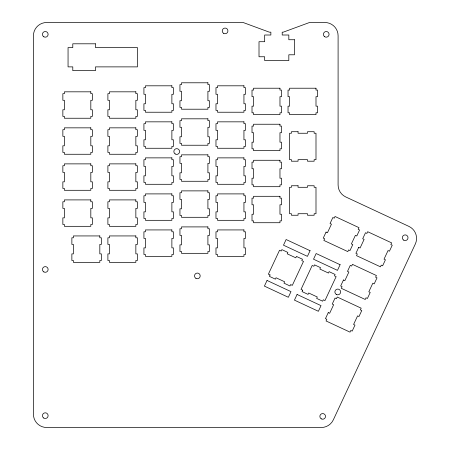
<?xml version="1.0" encoding="UTF-8"?>
<svg xmlns="http://www.w3.org/2000/svg" width="450" height="450" viewBox="0 0 450 450"><rect width="100%" height="100%" fill="white"/><g stroke="black" fill="none" stroke-linecap="round" stroke-linejoin="round"><path stroke-width="0.67" d="M294.491 39.735L294.491 54.788L288.827 54.788L288.827 60.542L264.673 60.542L264.673 56.756L259.009 56.762L259.009 41.709L264.673 41.709L264.673 35.01L270.861 35.01L270.861 32.169L269.37 32.169L243.124 22.5L46.671 22.5A13.241 13.241 0 0 0 33.429 35.741L33.429 414.259A13.241 13.241 0 0 0 46.671 427.5L321.328 427.5A13.241 13.241 0 0 0 333.326 419.856L415.333 243.996A13.241 13.241 0 0 0 408.926 226.401L345.741 196.942A13.241 13.241 0 0 1 338.096 184.939L338.096 35.741A13.241 13.241 0 0 0 324.855 22.5L309.51 22.5L283.258 32.169L282.206 32.169L282.206 35.01L288.827 35.01L288.827 39.735L294.491 39.735M267.041 280.457L264.403 286.116L288.343 297.281L290.987 291.623L267.041 280.457M270.051 274.967L269.404 276.362L275.406 279.163L276.053 277.768L284.636 281.773L283.989 283.162L289.986 285.958L290.638 284.569L292.32 285.356L303.486 261.405L301.804 260.623L302.456 259.234L296.454 256.433L295.808 257.822L287.224 253.822L287.871 252.428L281.869 249.632L281.222 251.027L279.54 250.239L268.369 274.185L270.051 274.967M310.067 250.695L307.429 256.354L283.483 245.188L286.127 239.529L310.067 250.695M326.053 232.104L323.257 238.106L324.647 238.753L323.859 240.435L347.811 251.601L348.593 249.919L349.982 250.571L352.783 244.569L351.394 243.922L355.393 235.339L356.788 235.986L359.584 229.984L358.189 229.337L358.976 227.655L335.031 216.484L334.249 218.166L332.854 217.519L330.053 223.521L331.447 224.167L327.442 232.751L326.053 232.104M297.079 294.469L294.441 300.127L318.386 311.293L321.024 305.634L297.079 294.469M302.704 290.199L302.057 291.589L308.053 294.39L308.706 292.995L317.289 297L316.642 298.395L322.639 301.191L323.291 299.796L324.968 300.583L336.139 276.637L334.457 275.85L335.104 274.461L329.108 271.659L328.461 273.054L319.871 269.049L320.524 267.66L314.522 264.859L313.875 266.254L312.193 265.466L301.022 289.412L302.704 290.199M340.11 264.707L337.472 270.366L313.521 259.2L316.164 253.541L340.11 264.707M328.252 312.637L325.457 318.634L326.846 319.286L326.059 320.968L350.01 332.134L350.792 330.452L352.187 331.104L354.983 325.103L353.593 324.456L357.593 315.872L358.988 316.519L361.783 310.517L360.388 309.87L361.176 308.188L337.23 297.017L336.448 298.699L335.053 298.052L332.252 304.054L333.647 304.701L329.642 313.284L328.252 312.637M343.479 279.979L340.684 285.981L342.079 286.627L341.291 288.309L365.237 299.481L366.019 297.799L367.414 298.446L370.215 292.444L368.82 291.797L372.819 283.213L374.214 283.86L377.01 277.858L375.615 277.211L376.408 275.529L352.457 264.364L351.675 266.046L350.28 265.393L347.479 271.395L348.874 272.042L344.874 280.626L343.479 279.979M358.701 247.326L355.905 253.328L357.3 253.974L356.512 255.656L380.458 266.827L381.246 265.146L382.635 265.793L385.436 259.791L384.041 259.144L388.046 250.56L389.441 251.207L392.237 245.211L390.842 244.558L391.629 242.876L367.684 231.711L366.896 233.393L365.507 232.74L362.706 238.742L364.101 239.389L360.096 247.978L358.701 247.326M95.479 43.802L72.788 43.802L72.788 47.582L68.057 47.582L68.057 66.881L72.788 66.881L72.788 70.661L95.479 70.661L95.479 66.881L137.453 66.881L137.453 47.582L95.479 47.582L95.479 43.802M207.911 82.789L181.485 82.789L181.485 84.645L179.949 84.645L179.949 91.266L181.485 91.266L181.485 100.738L179.949 100.738L179.949 107.359L181.485 107.359L181.485 109.209L207.911 109.209L207.911 107.359L209.447 107.359L209.447 100.738L207.911 100.738L207.911 91.266L209.447 91.266L209.447 84.645L207.911 84.645L207.911 82.789M171.877 85.809L145.457 85.809L145.457 87.666L143.921 87.666L143.921 94.286L145.457 94.286L145.457 103.759L143.921 103.759L143.921 110.379L145.457 110.379L145.457 112.23L171.877 112.23L171.877 110.379L173.419 110.379L173.419 103.759L171.877 103.759L171.877 94.286L173.419 94.286L173.419 87.666L171.877 87.666L171.877 85.809M243.939 85.809L217.519 85.809L217.519 87.666L215.977 87.666L215.977 94.286L217.519 94.286L217.519 103.759L215.977 103.759L215.977 110.379L217.519 110.379L217.519 112.23L243.939 112.23L243.939 110.379L245.475 110.379L245.475 103.759L243.939 103.759L243.939 94.286L245.475 94.286L245.475 87.666L243.939 87.666L243.939 85.809M279.968 88.217L253.547 88.217L253.547 90.073L252.011 90.073L252.011 96.694L253.547 96.694L253.547 106.166L252.011 106.166L252.011 112.787L253.547 112.787L253.547 114.638L279.968 114.638L279.968 112.787L281.503 112.787L281.503 106.166L279.968 106.166L279.968 96.694L281.503 96.694L281.503 90.073L279.968 90.073L279.968 88.217M315.996 88.217L289.575 88.217L289.575 90.073L288.039 90.073L288.039 96.694L289.575 96.694L289.575 106.166L288.039 106.166L288.039 112.787L289.575 112.787L289.575 114.638L315.996 114.638L315.996 112.787L317.531 112.787L317.531 106.166L315.996 106.166L315.996 96.694L317.531 96.694L317.531 90.073L315.996 90.073L315.996 88.217M90.816 91.823L64.395 91.823L64.395 93.673L62.854 93.673L62.854 100.294L64.395 100.294L64.395 109.766L62.854 109.766L62.854 116.387L64.395 116.387L64.395 118.243L90.816 118.243L90.816 116.387L92.351 116.387L92.351 109.766L90.816 109.766L90.816 100.294L92.351 100.294L92.351 93.673L90.816 93.673L90.816 91.823M135.849 91.823L109.429 91.823L109.429 93.673L107.893 93.673L107.893 100.294L109.429 100.294L109.429 109.766L107.893 109.766L107.893 116.387L109.429 116.387L109.429 118.243L135.849 118.243L135.849 116.387L137.385 116.387L137.385 109.766L135.849 109.766L135.849 100.294L137.385 100.294L137.385 93.673L135.849 93.673L135.849 91.823M207.911 118.817L181.485 118.817L181.485 120.673L179.949 120.673L179.949 127.294L181.485 127.294L181.485 136.766L179.949 136.766L179.949 143.387L181.485 143.387L181.485 145.237L207.911 145.237L207.911 143.387L209.447 143.387L209.447 136.766L207.911 136.766L207.911 127.294L209.447 127.294L209.447 120.673L207.911 120.673L207.911 118.817M171.877 121.837L145.457 121.837L145.457 123.694L143.921 123.694L143.921 130.314L145.457 130.314L145.457 139.787L143.921 139.787L143.921 146.407L145.457 146.407L145.457 148.264L171.877 148.264L171.877 146.407L173.419 146.407L173.419 139.787L171.877 139.787L171.877 130.314L173.419 130.314L173.419 123.694L171.877 123.694L171.877 121.837M243.939 121.837L217.519 121.837L217.519 123.694L215.977 123.694L215.977 130.314L217.519 130.314L217.519 139.787L215.977 139.787L215.977 146.407L217.519 146.407L217.519 148.264L243.939 148.264L243.939 146.407L245.475 146.407L245.475 139.787L243.939 139.787L243.939 130.314L245.475 130.314L245.475 123.694L243.939 123.694L243.939 121.837M279.968 124.239L253.547 124.239L253.547 126.096L252.011 126.096L252.011 132.716L253.547 132.716L253.547 142.189L252.011 142.189L252.011 148.809L253.547 148.809L253.547 150.666L279.968 150.666L279.968 148.809L281.503 148.809L281.503 142.189L279.968 142.189L279.968 132.716L281.503 132.716L281.503 126.096L279.968 126.096L279.968 124.239M90.816 127.845L64.395 127.845L64.395 129.701L62.854 129.701L62.854 136.316L64.395 136.316L64.395 145.794L62.854 145.794L62.854 152.409L64.395 152.409L64.395 154.266L90.816 154.266L90.816 152.409L92.351 152.409L92.351 145.794L90.816 145.794L90.816 136.316L92.351 136.316L92.351 129.701L90.816 129.701L90.816 127.845M135.849 127.845L109.429 127.845L109.429 129.701L107.893 129.701L107.893 136.316L109.429 136.316L109.429 145.794L107.893 145.794L107.893 152.409L109.429 152.409L109.429 154.266L135.849 154.266L135.849 152.409L137.385 152.409L137.385 145.794L135.849 145.794L135.849 136.316L137.385 136.316L137.385 129.701L135.849 129.701L135.849 127.845M298.052 131.709L291.431 131.709L291.431 133.251L289.575 133.251L289.575 159.671L291.431 159.671L291.431 161.207L298.052 161.207L298.052 159.671L307.524 159.671L307.524 161.207L314.145 161.207L314.145 159.671L315.996 159.671L315.996 133.251L314.145 133.251L314.145 131.709L307.524 131.709L307.524 133.251L298.052 133.251L298.052 131.709M207.911 154.845L181.485 154.845L181.485 156.701L179.949 156.701L179.949 163.322L181.485 163.322L181.485 172.794L179.949 172.794L179.949 179.415L181.485 179.415L181.485 181.271L207.911 181.271L207.911 179.415L209.447 179.415L209.447 172.794L207.911 172.794L207.911 163.322L209.447 163.322L209.447 156.701L207.911 156.701L207.911 154.845M171.877 157.871L145.457 157.871L145.457 159.722L143.921 159.722L143.921 166.343L145.457 166.343L145.457 175.815L143.921 175.815L143.921 182.436L145.457 182.436L145.457 184.292L171.877 184.292L171.877 182.436L173.419 182.436L173.419 175.815L171.877 175.815L171.877 166.343L173.419 166.343L173.419 159.722L171.877 159.722L171.877 157.871M243.939 157.871L217.519 157.871L217.519 159.722L215.977 159.722L215.977 166.343L217.519 166.343L217.519 175.815L215.977 175.815L215.977 182.436L217.519 182.436L217.519 184.292L243.939 184.292L243.939 182.436L245.475 182.436L245.475 175.815L243.939 175.815L243.939 166.343L245.475 166.343L245.475 159.722L243.939 159.722L243.939 157.871M279.968 160.273L253.547 160.273L253.547 162.124L252.011 162.124L252.011 168.744L253.547 168.744L253.547 178.217L252.011 178.217L252.011 184.838L253.547 184.838L253.547 186.694L279.968 186.694L279.968 184.838L281.503 184.838L281.503 178.217L279.968 178.217L279.968 168.744L281.503 168.744L281.503 162.124L279.968 162.124L279.968 160.273M90.816 163.873L64.395 163.873L64.395 165.729L62.854 165.729L62.854 172.35L64.395 172.35L64.395 181.822L62.854 181.822L62.854 188.443L64.395 188.443L64.395 190.294L90.816 190.294L90.816 188.443L92.351 188.443L92.351 181.822L90.816 181.822L90.816 172.35L92.351 172.35L92.351 165.729L90.816 165.729L90.816 163.873M135.849 163.873L109.429 163.873L109.429 165.729L107.893 165.729L107.893 172.35L109.429 172.35L109.429 181.822L107.893 181.822L107.893 188.443L109.429 188.443L109.429 190.294L135.849 190.294L135.849 188.443L137.385 188.443L137.385 181.822L135.849 181.822L135.849 172.35L137.385 172.35L137.385 165.729L135.849 165.729L135.849 163.873M298.052 185.754L291.431 185.754L291.431 187.296L289.575 187.296L289.575 213.716L291.431 213.716L291.431 215.252L298.052 215.252L298.052 213.716L307.524 213.716L307.524 215.252L314.145 215.252L314.145 213.716L315.996 213.716L315.996 187.296L314.145 187.296L314.145 185.754L307.524 185.754L307.524 187.296L298.052 187.296L298.052 185.754M207.911 190.879L181.485 190.879L181.485 192.729L179.949 192.729L179.949 199.35L181.485 199.35L181.485 208.822L179.949 208.822L179.949 215.443L181.485 215.443L181.485 217.299L207.911 217.299L207.911 215.443L209.447 215.443L209.447 208.822L207.911 208.822L207.911 199.35L209.447 199.35L209.447 192.729L207.911 192.729L207.911 190.879M171.877 193.899L145.457 193.899L145.457 195.75L143.921 195.75L143.921 202.371L145.457 202.371L145.457 211.843L143.921 211.843L143.921 218.464L145.457 218.464L145.457 220.32L171.877 220.32L171.877 218.464L173.419 218.464L173.419 211.843L171.877 211.843L171.877 202.371L173.419 202.371L173.419 195.75L171.877 195.75L171.877 193.899M243.939 193.899L217.519 193.899L217.519 195.75L215.977 195.75L215.977 202.371L217.519 202.371L217.519 211.843L215.977 211.843L215.977 218.464L217.519 218.464L217.519 220.32L243.939 220.32L243.939 218.464L245.475 218.464L245.475 211.843L243.939 211.843L243.939 202.371L245.475 202.371L245.475 195.75L243.939 195.75L243.939 193.899M279.968 196.301L253.547 196.301L253.547 198.152L252.011 198.152L252.011 204.773L253.547 204.773L253.547 214.245L252.011 214.245L252.011 220.866L253.547 220.866L253.547 222.722L279.968 222.722L279.968 220.866L281.503 220.866L281.503 214.245L279.968 214.245L279.968 204.773L281.503 204.773L281.503 198.152L279.968 198.152L279.968 196.301M90.816 199.901L64.395 199.901L64.395 201.757L62.854 201.757L62.854 208.378L64.395 208.378L64.395 217.851L62.854 217.851L62.854 224.471L64.395 224.471L64.395 226.322L90.816 226.322L90.816 224.471L92.351 224.471L92.351 217.851L90.816 217.851L90.816 208.378L92.351 208.378L92.351 201.757L90.816 201.757L90.816 199.901M135.849 199.901L109.429 199.901L109.429 201.757L107.893 201.757L107.893 208.378L109.429 208.378L109.429 217.851L107.893 217.851L107.893 224.471L109.429 224.471L109.429 226.322L135.849 226.322L135.849 224.471L137.385 224.471L137.385 217.851L135.849 217.851L135.849 208.378L137.385 208.378L137.385 201.757L135.849 201.757L135.849 199.901M207.911 226.907L181.485 226.907L181.485 228.757L179.949 228.757L179.949 235.378L181.485 235.378L181.485 244.851L179.949 244.851L179.949 251.471L181.485 251.471L181.485 253.328L207.911 253.328L207.911 251.471L209.447 251.471L209.447 244.851L207.911 244.851L207.911 235.378L209.447 235.378L209.447 228.757L207.911 228.757L207.911 226.907M171.877 229.928L145.457 229.928L145.457 231.784L143.921 231.784L143.921 238.399L145.457 238.399L145.457 247.877L143.921 247.877L143.921 254.492L145.457 254.492L145.457 256.348L171.877 256.348L171.877 254.492L173.419 254.492L173.419 247.877L171.877 247.877L171.877 238.399L173.419 238.399L173.419 231.784L171.877 231.784L171.877 229.928M243.939 229.928L217.519 229.928L217.519 231.784L215.977 231.784L215.977 238.399L217.519 238.399L217.519 247.877L215.977 247.877L215.977 254.492L217.519 254.492L217.519 256.348L243.939 256.348L243.939 254.492L245.475 254.492L245.475 247.877L243.939 247.877L243.939 238.399L245.475 238.399L245.475 231.784L243.939 231.784L243.939 229.928M99.821 235.935L73.401 235.935L73.401 237.786L71.865 237.786L71.865 244.406L73.401 244.406L73.401 253.879L71.865 253.879L71.865 260.499L73.401 260.499L73.401 262.356L99.821 262.356L99.821 260.499L101.357 260.499L101.357 253.879L99.821 253.879L99.821 244.406L101.357 244.406L101.357 237.786L99.821 237.786L99.821 235.935M135.849 235.935L109.429 235.935L109.429 237.786L107.893 237.786L107.893 244.406L109.429 244.406L109.429 253.879L107.893 253.879L107.893 260.499L109.429 260.499L109.429 262.356L135.849 262.356L135.849 260.499L137.385 260.499L137.385 253.879L135.849 253.879L135.849 244.406L137.385 244.406L137.385 237.786L135.849 237.786L135.849 235.935M336.319 294.446A2.88 2.88 0 0 0 340.639 291.949A2.88 2.88 0 0 0 336.319 289.457A2.88 2.88 0 0 0 336.319 294.446M175.129 153.928A2.88 2.88 0 0 0 179.606 151.723A2.88 2.88 0 0 0 175.455 148.95A2.88 2.88 0 0 0 175.129 153.928M223.509 33.266A2.835 2.835 0 0 0 227.914 31.095A2.835 2.835 0 0 0 223.83 28.361A2.835 2.835 0 0 0 223.509 33.266M324.658 36.703A2.835 2.835 0 0 0 329.068 34.532A2.835 2.835 0 0 0 324.979 31.804A2.835 2.835 0 0 0 324.658 36.703M403.605 240.086A2.835 2.835 0 0 0 408.015 237.915A2.835 2.835 0 0 0 403.926 235.187A2.835 2.835 0 0 0 403.605 240.086M195.93 278.364A2.835 2.835 0 0 0 200.188 275.906A2.835 2.835 0 0 0 195.93 273.448A2.835 2.835 0 0 0 195.93 278.364M43.858 271.918A2.835 2.835 0 0 0 48.116 269.466A2.835 2.835 0 0 0 43.858 267.007A2.835 2.835 0 0 0 43.858 271.918M43.858 36.804A2.835 2.835 0 0 0 48.116 34.346A2.835 2.835 0 0 0 43.858 31.888A2.835 2.835 0 0 0 43.858 36.804M43.701 418.011A2.835 2.835 0 0 0 48.111 415.839A2.835 2.835 0 0 0 44.021 413.111A2.835 2.835 0 0 0 43.701 418.011M321.272 418.849A2.835 2.835 0 0 0 325.524 416.396A2.835 2.835 0 0 0 321.272 413.938A2.835 2.835 0 0 0 321.272 418.849"/></g></svg>
